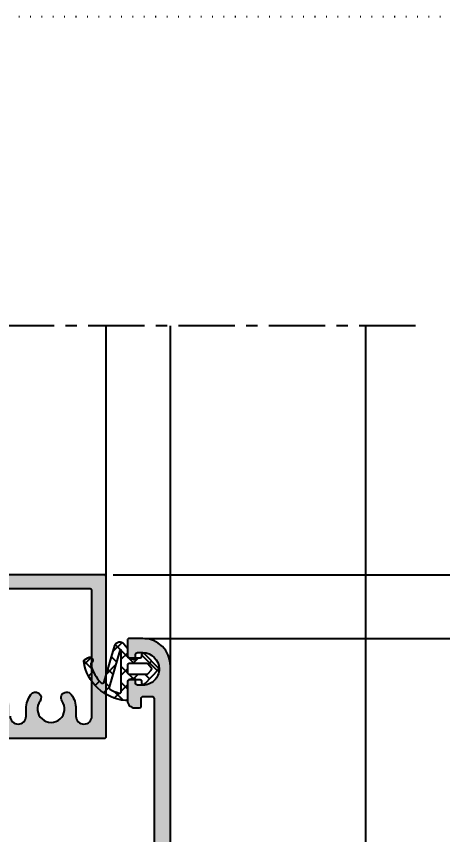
# Model space of a CAD drawing. Header units: millimetres. Extents: x -17234 to -8874, y -2869 to 1211.
# Drawn here: x -16297.1 to -16237.1, y -434.3 to -319.2 of the extents above; entities that cross this region are included whole.
import ezdxf

# ---------------------------------------------------------------- set-up
doc = ezdxf.new("R2010")
doc.units = ezdxf.units.MM
doc.linetypes.add('ACAD_ISO07W100', pattern=[3, 0, -3])
doc.linetypes.add('CENTER', pattern=[50.800000000000004, 31.75, -6.35, 6.35, -6.35])
doc.layers.get('Defpoints').update_dxf_attribs({"linetype": 'ACAD_ISO07W100', "true_color": 0x105689})
for name, color, linetype in [('Centerline', 6, 'CENTER'), ('Dim', 5, 'Continuous'), ('Gasket EPDM', 32, 'Continuous'), ('Gasket Silicone', 20, 'Continuous'), ('Profile', 1, 'Continuous'), ('Profile View', 9, 'Continuous')]:
    doc.layers.add(name, color=color, linetype=linetype)
doc.styles.add('TXT', font='techb___.ttf')
doc.dimstyles.new('ISO-25$0', dxfattribs={"dimtxt": 2.5, "dimasz": 2.5, "dimexe": 1.25, "dimexo": 0.625, "dimtad": 1, "dimtxsty": 'TXT', "dimcen": 2.5, "dimclrd": 5, "dimclre": 5, "dimclrt": 2, "dimadec": 0, "dimazin": 0, "dimtfac": 1, "dimtmove": 0, "dimatfit": 3, "dimfxl": 1, "dimarcsym": 0})

# ---------------------------------------------------------------- blocks, each defined once
blk = doc.blocks.new('*D88')
at = {"layer": 'Defpoints', "color": 0, "transparency": 16777216}
for p in [(-16280.23436901893, -406.7397105471941), (-16248.2118407589, -450.1740529159691), (-16214.94143535636, -450.1740529159691)]:
    blk.add_point(p, dxfattribs=at)
at = {"layer": 'Dim', "color": 5, "lineweight": -2, "transparency": 16777216}
for p, q in [((-16278.98436901893, -406.7397105471941), (-16212.44143535636, -406.7397105471942)), ((-16214.94143535636, -411.7397105471942), (-16214.94143535636, -445.1740529159691)), ((-16246.9618407589, -450.1740529159691), (-16212.44143535636, -450.1740529159691))]:
    blk.add_line(p, q, dxfattribs=at)
at = {"layer": 'Dim', "color": 5, "transparency": 16777216}
for points in [[(-16215.77476868969, -411.7397105471942), (-16214.10810202302, -411.7397105471942), (-16214.94143535636, -406.7397105471942)], [(-16215.77476868969, -445.1740529159691), (-16214.10810202302, -445.1740529159691), (-16214.94143535636, -450.1740529159691)]]:
    blk.add_solid(points, dxfattribs=at)
at = {"layer": 'Dim', "color": 2, "transparency": 16777216, "char_height": 5, "attachment_point": 5, "rotation": 90, "style": 'TXT'}
for s, insert in [('[1 23/32"]', (-16210.19362833881, -428.4568817315842)), ('43,43', (-16219.13003184759, -428.4568817315842))]:
    blk.add_mtext(s, dxfattribs=dict(at, insert=insert))
blk = doc.blocks.new('*D89')
at = {"layer": 'Defpoints', "color": 0, "transparency": 16777216}
for p in [(-16284.68684081697, -397.7898961308287), (-16248.2118407589, -450.1740529159691), (-16197.46410221637, -450.1740529159691)]:
    blk.add_point(p, dxfattribs=at)
at = {"layer": 'Dim', "color": 5, "lineweight": -2, "transparency": 16777216}
for p, q in [((-16283.43684081697, -397.7898961308287), (-16194.96410221637, -397.7898961308288)), ((-16197.46410221637, -402.7898961308288), (-16197.46410221637, -445.1740529159691)), ((-16246.9618407589, -450.1740529159691), (-16194.96410221637, -450.1740529159691))]:
    blk.add_line(p, q, dxfattribs=at)
at = {"layer": 'Dim', "color": 5, "transparency": 16777216}
for points in [[(-16198.2974355497, -402.7898961308288), (-16196.63076888303, -402.7898961308288), (-16197.46410221637, -397.7898961308288)], [(-16198.2974355497, -445.1740529159691), (-16196.63076888303, -445.1740529159691), (-16197.46410221637, -450.1740529159691)]]:
    blk.add_solid(points, dxfattribs=at)
at = {"layer": 'Dim', "color": 2, "transparency": 16777216, "char_height": 5, "attachment_point": 5, "rotation": 90, "style": 'TXT'}
for s, insert in [('[2 1/16"]', (-16192.71629519882, -423.9819745234016)), ('52,38', (-16201.66366361988, -423.9819745234016))]:
    blk.add_mtext(s, dxfattribs=dict(at, insert=insert))

msp = doc.modelspace()

# ---------------------------------------------------------------- hatches: boundary and pattern name
at = {"layer": 'Gasket EPDM', "ltscale": 0.5}
h = msp.add_hatch(dxfattribs=at)
h.set_pattern_fill('ANSI37', color=5, scale=0.5, style=0)
h.set_pattern_definition([(45, (1509.306216342567, 171.2847477478052), (-1.122532015133644, 1.122532015133644), []), (135, (1509.306216342567, 171.2847477478052), (-1.122532015133644, -1.122532015133644), [])])
edge = h.paths.add_edge_path(flags=16)
edge.add_line((-16278.7227153562, -410.2747105460944), (-16281.18686901909, -410.2747105460944))
edge.add_arc((-16281.18686901909, -410.5247105458393), 0.2499999997449436, 90, 180.000000000013)
edge.add_line((-16281.43686901883, -410.5247105458394), (-16281.43686901883, -411.5247105448194))
edge.add_arc((-16281.18686901909, -411.5247105448192), 0.2499999997453415, 180.0000000000391, 270)
edge.add_line((-16281.18686901909, -411.7747105445644), (-16278.72271535403, -411.7747105445644))
edge.add_arc((-16278.72271535403, -411.5247105448205), 0.2499999997438636, 270, 318.8712021721012)
edge.add_line((-16278.53440713192, -411.6891490237644), (-16278.09778658407, -411.1891490260221))
edge.add_arc((-16278.28609480628, -411.0247105471921), 0.2499999997451863, 318.8712022071215, 401.1287977928785)
edge.add_line((-16278.09778658407, -410.8602720683621), (-16278.53440713389, -410.3602720671255))
edge.add_arc((-16278.7227153562, -410.5247105458415), 0.2499999997468735, 41.12879775782872, 90)
edge = h.paths.add_edge_path()
edge.add_arc((-16281.18383152463, -409.0152583314308), 5.600608282480153, 194.8956059353226, 224.9218418272712)
edge.add_arc((-16284.97244047515, -412.7935451409954), 0.2499999997464954, 224.9218418254252, 343.6323479625674)
edge.add_line((-16284.732572169, -412.8639950918927), (-16283.22875061426, -407.7437767739474))
edge.add_arc((-16282.52751436533, -407.9497317002104), 0.7308554634655308, 39.890677734800306, 163.6323479627156, ccw=False)
edge.add_line((-16281.96675125329, -407.4810159647619), (-16281.49505164171, -408.0453489327613))
edge.add_arc((-16281.68686901857, -408.205680133115), 0.2499999997452442, -7.821654435247183e-11, 39.89067773462409, ccw=False)
edge.add_line((-16281.43686901883, -408.2056801331153), (-16281.43686901883, -409.2247105471642))
edge.add_arc((-16281.18686901908, -409.224710547164), 0.2499999997453415, 180.0000000000391, 270)
edge.add_line((-16281.18686901908, -409.4747105469092), (-16279.65377709088, -409.474710546911))
edge.add_arc((-16279.65377709088, -409.2247105471658), 0.249999999745171, 270, 359.9999999999609)
edge.add_line((-16279.40377709113, -409.224710547166), (-16279.40377709113, -409.0247105473675))
edge.add_arc((-16279.20377709133, -409.0247105473674), 0.1999999997951818, 41.12879779302801, 180.0000000000489, ccw=False)
edge.add_line((-16279.05313051356, -408.893159764303), (-16277.13974024819, -410.8931597622648))
edge.add_arc((-16277.29038682596, -411.0247105453293), 0.1999999997961966, -41.12879779305251, 41.12879779305251, ccw=False)
edge.add_line((-16277.13974024819, -411.1562613283938), (-16279.05313051356, -413.1562613263556))
edge.add_arc((-16279.20377709133, -413.0247105432913), 0.1999999997960844, 179.9999999999674, 318.87120220698426, ccw=False)
edge.add_line((-16279.40377709113, -413.0247105432912), (-16279.40377709113, -412.8247105434926))
edge.add_arc((-16279.65377709087, -412.8247105434928), 0.2499999997453415, 3.908265596563462e-11, 90)
edge.add_line((-16279.65377709087, -412.5747105437476), (-16281.18686901908, -412.5747105437476))
edge.add_arc((-16281.18686901908, -412.8247105434928), 0.249999999745171, 90, 179.9999999999609)
edge.add_line((-16281.43686901883, -412.8247105434926), (-16281.43686901883, -415.2255266709463))
edge.add_arc((-16281.68686901857, -415.2255266709452), 0.2499999997453415, 265.36909908326675, 359.9999999997525, ccw=False)
edge.add_arc((-16281.18383152431, -409.0152583318115), 6.480608281822608, 188.6699275161691, 265.369099081509, ccw=False)
edge.add_arc((-16287.34106982602, -409.9736907898696), 0.2499999997421753, 122.2031370796162, 184.2362363177987, ccw=False)
edge.add_line((-16287.47430047747, -409.7621497929326), (-16286.99411567897, -409.4597245682793))
edge.add_arc((-16286.75962973241, -409.832036722889), 0.4399999995498539, -54.059402766171786, 122.2031370802936, ccw=False)
edge.add_arc((-16286.35463687631, -410.3906786346076), 0.2499999997414334, 125.9405972330791, 194.8956059327802)
edge = h.paths.add_edge_path(flags=16)
edge.add_arc((-16282.41686901783, -408.4571248393239), 0.09999999989850039, 3.25688799712437e-11, 163.6323479626174)
edge.add_line((-16282.51281634029, -408.4289448589656), (-16284.03582150213, -413.6144796076949))
edge.add_arc((-16283.79595319599, -413.6849295585931), 0.2499999997441647, 163.6323479621449, 240.778214417742)
edge.add_arc((-16281.18383152416, -409.0152583317363), 5.600608282489655, 240.7782144142094, 255.0199742252881)
edge.add_arc((-16282.56686901773, -414.1840315214076), 0.249999999792461, 255.0199742389837, 360.0000000095623)
edge.add_line((-16282.31686901793, -414.1840315213659), (-16282.31686901793, -408.4571248393239))
at = {"layer": 'Gasket Silicone', "ltscale": 0.5}
h = msp.add_hatch(color=1, dxfattribs=at)
h.dxf.hatch_style = 1
edge = h.paths.add_edge_path()
edge.add_line((-16347.93684075257, -398.0398961305904), (-16347.93684075257, -399.6455585616646))
edge.add_arc((-16347.68684075282, -399.6455585616565), 0.2499999997507985, 180.000000001863, 240.0000000012287)
edge.add_line((-16347.81184075269, -399.8620649123896), (-16346.26185245387, -400.7569510739045))
edge.add_arc((-16346.38685245374, -400.9734574246099), 0.2499999997250983, 8.076881385932211e-10, 59.99999999876559, ccw=False)
edge.add_line((-16346.13685245401, -400.9734574246064), (-16346.13685245401, -405.3516177422453))
edge.add_arc((-16345.88685245427, -405.3516177422417), 0.2499999997435225, 180.0000000008207, 315.0000000023122)
edge.add_line((-16345.71007575915, -405.528394437349), (-16343.79040684666, -403.608725524814))
edge.add_arc((-16343.43685345648, -403.9622789151037), 0.4999999994901787, -1.172509200841887e-09, 134.9999999907789, ccw=False)
edge.add_line((-16342.93685345699, -403.9622789151139), (-16342.93685345704, -417.3124352934214))
edge.add_arc((-16343.43685345646, -417.3124352934086), 0.4999999994215614, 225.0000000058173, 359.9999999985344, ccw=False)
edge.add_line((-16343.79040684661, -417.665988683629), (-16345.71007575915, -415.7463197711632))
edge.add_arc((-16345.88685245426, -415.923096466282), 0.2499999997479029, 45.00000000013819, 180.0000000018369)
edge.add_line((-16346.13685245401, -415.92309646629), (-16346.13685245401, -418.4893651594335))
edge.add_arc((-16346.38685245375, -418.4893651594443), 0.2499999997398845, -59.99999999688703, 2.488320660631871e-09, ccw=False)
edge.add_line((-16346.26185245387, -418.7058715101585), (-16347.56184075295, -419.4564201045544))
edge.add_arc((-16347.68684075278, -419.2399137537969), 0.2499999997484615, 269.99999998707665, 299.99999998659007, ccw=False)
edge.add_line((-16347.68684075283, -419.489913753545), (-16351.03184074943, -419.489913753545))
edge.add_arc((-16351.03184074943, -419.7399137532832), 0.2499999997382929, 90, 180.0000000000521)
edge.add_line((-16351.28184074917, -419.7399137532835), (-16351.28184074917, -423.9359077205795))
edge.add_arc((-16351.02784074943, -423.9359077205664), 0.2539999997406994, 180.0000000029363, 270.0000000028722)
edge.add_line((-16351.02784074942, -424.1899077203078), (-16348.42367482217, -424.189907720354))
edge.add_arc((-16348.42367482217, -423.8899083206459), 0.2999993997080992, 269.9999999993052, 390.0000204976542)
edge.add_line((-16348.16386777456, -423.7399085278452), (-16349.24781515836, -421.8624581375926))
edge.add_arc((-16349.02784475137, -421.7354580590007), 0.2539999998315529, 179.9999999945505, 210.000020492782, ccw=False)
edge.add_line((-16349.2818447512, -421.7354580589766), (-16349.2818447512, -421.5439137514653))
edge.add_arc((-16349.02784475147, -421.5439137514665), 0.2539999997297855, 90.0000000004103, 179.9999999997179, ccw=False)
edge.add_line((-16349.02784475148, -421.2899137517368), (-16342.14206101841, -421.2899137516213))
edge.add_arc((-16342.14206101839, -421.4899133514585), 0.1999995998372128, -61.60102117101928, 90.00000000416878, ccw=False)
edge.add_arc((-16341.90425694317, -421.929741524022), 0.2999999997352185, 118.3989788440319, 160.9549163695339)
edge.add_line((-16342.18783557505, -421.8318479114333), (-16342.8084233766, -423.6295692848917))
edge.add_arc((-16342.99747579784, -423.5643068764954), 0.1999999998154687, 270.32851128243016, 340.95491636760073, ccw=False)
edge.add_arc((-16342.99518236902, -423.964300301271), 0.1999999997838293, 90.32851127779207, 248.901501919846)
edge.add_line((-16343.06717683935, -424.1508928953218), (-16340.53004499665, -425.1298141875334))
edge.add_arc((-16340.24206711514, -424.3834438113596), 0.7999999991678665, 248.901501908028, 417.193844523751)
edge.add_arc((-16338.72503128287, -422.0300202907029), 1.999999997970496, 162.9711358743226, 237.19384451843382, ccw=False)
edge.add_arc((-16341.5935033158, -421.1514600043734), 0.9999999987649094, 342.9711358755087, 360.000000001446)
edge.add_line((-16340.59350331703, -421.1514600043482), (-16340.59350331708, -421.0398961071201))
edge.add_arc((-16340.34350331734, -421.0398961071442), 0.2499999997398845, 89.99999999458049, 179.9999999944893, ccw=False)
edge.add_line((-16340.34350331732, -420.7898961074047), (-16317.68684078342, -420.7898961074047))
edge.add_arc((-16317.68684078343, -420.5398961076772), 0.2499999997274358, 270.0000000025013, 360.0000000025664)
edge.add_line((-16317.4368407837, -420.539896107666), (-16317.4368407837, -419.5398961086424))
edge.add_arc((-16317.68684078343, -419.5398961086312), 0.2499999997271516, 359.9999999974336, 449.9999999974987)
edge.add_line((-16317.68684078342, -419.2898961089037), (-16319.68684078139, -419.2898961089037))
edge.add_arc((-16319.68684078141, -419.0398961091751), 0.2499999997286295, 180.0000000029963, 270.00000000291817, ccw=False)
edge.add_line((-16319.93684078113, -419.0398961091882), (-16319.93684078113, -416.5398961117328))
edge.add_arc((-16319.68684078138, -416.5398961117228), 0.2499999997526174, 90.00000000250128, 180.0000000022928, ccw=False)
edge.add_line((-16319.68684078139, -416.2898961119711), (-16300.18684080127, -416.2898961119711))
edge.add_arc((-16300.18684080129, -416.539896111721), 0.249999999749889, -2.709725777094718e-09, 89.99999999749872, ccw=False)
edge.add_line((-16299.93684080154, -416.5398961117328), (-16299.93684080154, -419.0398961091882))
edge.add_arc((-16300.18684080126, -419.0398961091769), 0.2499999997271516, 269.9999999974987, 359.99999999742056, ccw=False)
edge.add_line((-16300.18684080127, -419.2898961089037), (-16302.18684079925, -419.2898961089037))
edge.add_arc((-16302.18684079925, -419.5398961086421), 0.2499999997383497, 90, 180.0000000000651)
edge.add_line((-16302.43684079899, -419.5398961086424), (-16302.43684079899, -420.539896107666))
edge.add_arc((-16302.18684079925, -420.5398961076663), 0.2499999997380655, 179.9999999999349, 270)
edge.add_line((-16302.18684079925, -420.7898961074047), (-16284.68684081709, -420.7898961074047))
edge.add_arc((-16284.68684081708, -420.5398961076536), 0.2499999997510827, 269.9999999970818, 359.999999997147)
edge.add_line((-16284.43684081732, -420.539896107666), (-16284.43684081726, -398.0398961305904))
edge.add_arc((-16284.68684081699, -398.0398961305677), 0.2499999997380655, 359.999999994789, 449.9999999949974)
edge.add_line((-16284.68684081697, -397.7898961308287), (-16347.68684075283, -397.7898961308287))
edge.add_arc((-16347.68684075282, -398.0398961305786), 0.249999999749889, 90.00000000250131, 180.0000000027097)
edge = h.paths.add_edge_path(flags=16)
edge.add_arc((-16322.18684077886, -418.5398961096997), 0.249999999749889, 270.0000000025013, 360.0000000027097)
edge.add_line((-16321.93684077911, -418.5398961096878), (-16321.93684077911, -416.5504961117044))
edge.add_arc((-16319.67624078143, -416.5504961117156), 2.260599997676763, 89.99999999972329, 179.9999999997162, ccw=False)
edge.add_line((-16319.67624078142, -414.2898961140391), (-16300.19744080125, -414.289896114016))
edge.add_arc((-16300.19744080125, -416.550496111704), 2.260599997688018, -8.58335624798201e-12, 90, ccw=False)
edge.add_line((-16297.93684080356, -416.5504961117044), (-16297.93684080358, -417.6647405235259))
edge.add_arc((-16296.81168521768, -417.6647405235259), 1.125155585901666, 180, 360)
edge.add_line((-16295.68652963178, -417.6647405235259), (-16295.68652963176, -416.6084768986972))
edge.add_arc((-16292.18684080942, -416.6551436120614), 3.499999947902704, 144.5690567607442, 179.2360328600903, ccw=False)
edge.add_arc((-16294.3868408072, -415.0898961131997), 0.7999999992103131, -35.430943238116924, 144.5690567570637, ccw=False)
edge.add_arc((-16292.18684080945, -416.6551436121898), 1.899999949534648, 144.5690567582139, 395.4309432391945)
edge.add_arc((-16289.98684081169, -415.0898961132062), 0.7999999992005006, 35.4309432400168, 215.4309432441958, ccw=False)
edge.add_arc((-16292.18684080943, -416.6551436121803), 3.499999947916837, 4.001776687800884e-11, 35.43094324055431, ccw=False)
edge.add_line((-16288.68684086151, -416.6551436121778), (-16288.68684086151, -417.6648960863581))
edge.add_arc((-16287.56184083841, -417.6648960863581), 1.125000023104803, 180, 360)
edge.add_line((-16286.4368408153, -417.6648960863581), (-16286.4368408153, -400.0398961285686))
edge.add_arc((-16286.68684081507, -400.0398961285471), 0.2499999997635314, 359.9999999950626, 449.9999999949974)
edge.add_line((-16286.68684081504, -399.7898961287838), (-16333.18684076763, -399.78989612883))
edge.add_arc((-16333.18684076763, -400.0398961285683), 0.2499999997383497, 90, 180.0000000000651)
edge.add_line((-16333.43684076736, -400.0398961285686), (-16333.43684076736, -401.9898961265945))
edge.add_arc((-16334.23684076654, -401.9898961265945), 0.7999999991789082, -180, 0, ccw=False)
edge.add_line((-16335.03684076572, -401.9898961265945), (-16335.03684076572, -400.0398961285686))
edge.add_arc((-16335.28684076547, -400.0398961285811), 0.2499999997507985, 2.853033885429051e-09, 90.00000000291817)
edge.add_line((-16335.28684076549, -399.78989612883), (-16343.18685345671, -399.7898961287838))
edge.add_arc((-16343.1868534567, -400.039896128558), 0.2499999997741611, 90.00000000250131, 180.0000000024362)
edge.add_line((-16343.43685345647, -400.0398961285686), (-16343.43685345647, -401.2236661303687))
edge.add_arc((-16343.18685345673, -401.2236661303646), 0.2499999997417035, 180.000000000938, 264.7840914365378)
edge.add_arc((-16343.43685345648, -403.9622789151035), 2.499999997460195, -2.397086973360274e-10, 84.78409142885232, ccw=False)
edge.add_line((-16340.93685345902, -403.9622789151139), (-16340.93685345902, -418.5398961096878))
edge.add_arc((-16340.68685345927, -418.5398961096997), 0.2499999997489795, 179.9999999972903, 269.9999999974987)
edge.add_line((-16340.68685345928, -418.7898961094496), (-16337.68685341383, -418.7898961094265))
edge.add_arc((-16337.68685341384, -418.5398961096766), 0.249999999749889, 270.0000000025013, 360.0000000027097)
edge.add_line((-16337.4368534141, -418.5398961096648), (-16337.43685341407, -416.6551436121777))
edge.add_arc((-16333.9368534662, -416.6551436122342), 3.499999947876859, 144.5690567578983, 179.999999999076, ccw=False)
edge.add_arc((-16336.13685346389, -415.0898961132426), 0.7999999991847205, -35.430943239816486, 144.5690567560443, ccw=False)
edge.add_arc((-16333.93685346619, -416.6572229601819), 1.901206146765324, 144.5179969033672, 395.4820030940427)
edge.add_arc((-16331.73685346843, -415.089896113241), 0.799999999235219, 35.430943239268515, 215.430943243421, ccw=False)
edge.add_arc((-16333.93685346612, -416.6551436121648), 3.49999994789153, -2.112869879056234e-10, 35.43094324007478, ccw=False)
edge.add_line((-16330.43685351823, -416.6551436121777), (-16330.43685351821, -418.5398961096878))
edge.add_arc((-16330.18685351847, -418.5398961097124), 0.2499999997380655, 179.9999999943721, 269.9999999941637)
edge.add_line((-16330.18685351849, -418.7898961094496), (-16322.18684077885, -418.7898961094496))
h = msp.add_hatch(color=1, dxfattribs=at)
h.dxf.hatch_style = 1
edge = h.paths.add_edge_path()
edge.add_arc((-16336.58950334196, -439.2539945375211), 0.2539999999971769, 179.9999999985639, 253.8556612165362)
edge.add_line((-16336.66013009341, -439.497977860676), (-16336.02813009351, -439.680925229089))
edge.add_arc((-16335.95750334206, -439.4369419059171), 0.2540000000133023, 253.855661218, 270.0000000004103)
edge.add_arc((-16335.95750334206, -439.4369419059266), 0.2540000000037708, 270.0000000008206, 359.9999999991024)
edge.add_line((-16335.70350334205, -439.4369419059306), (-16335.70350334206, -438.9898961308064))
edge.add_arc((-16335.45350352886, -438.9898959440304), 0.249999813197134, 89.99995717454851, 180.0000428059232, ccw=False)
edge.add_line((-16335.453503342, -438.7398961308339), (-16334.18850334216, -438.7398961308367))
edge.add_arc((-16334.18850334217, -441.0248961308284), 2.284999999991669, 6.838263288955204e-11, 89.99999999954389, ccw=False)
edge.add_arc((-16334.18850334216, -441.0248961308372), 2.284999999974389, -90, 2.89276158582652e-10, ccw=False)
edge.add_line((-16334.18850334216, -443.3098961308118), (-16335.453503342, -443.3098961308118))
edge.add_arc((-16335.45350352886, -443.0598963176177), 0.2499998131941213, 179.999957194155, 270.0000428254515, ccw=False)
edge.add_line((-16335.70350334205, -443.0598961308421), (-16335.70350334205, -442.6128503557265))
edge.add_arc((-16335.95750334206, -442.6128503557306), 0.2540000000008149, 9.360347383779449e-10, 90)
edge.add_arc((-16335.95750334207, -442.6128503557327), 0.2540000000030886, 89.99999999630717, 106.1443387800916)
edge.add_line((-16336.02813009351, -442.3688670325681), (-16336.66013009341, -442.5518144010013))
edge.add_arc((-16336.58950334196, -442.7957977241562), 0.2539999999973729, 106.1443387834673, 180.0000000001667)
edge.add_line((-16336.84350334196, -442.7957977241569), (-16336.84350334196, -445.4398882792024))
edge.add_arc((-16336.59350334196, -445.4398882792005), 0.25, 180.0000000004299, 270.0000000008338)
edge.add_line((-16336.59350334196, -445.6898882792009), (-16333.0535174463, -445.6898882792039))
edge.add_arc((-16333.0535174463, -445.939888279207), 0.2500000000030695, 3.907985046680551e-10, 90, ccw=False)
edge.add_line((-16332.80351744629, -445.9398882792053), (-16332.80351744629, -449.3440529159706))
edge.add_arc((-16332.5535174463, -449.3440529159723), 0.249999999996362, 179.9999999996222, 270)
edge.add_line((-16332.5535174463, -449.5940529159691), (-16331.45351744629, -449.5940529159691))
edge.add_arc((-16331.45351744629, -449.3440529159686), 0.2500000000005116, 269.9999999991662, 359.9999999995441)
edge.add_line((-16331.20351744629, -449.3440529159706), (-16331.20351744629, -445.9398882792053))
edge.add_arc((-16330.95351744629, -445.9398882792055), 0.249999999998181, 90.00000000041689, 179.9999999999479, ccw=False)
edge.add_line((-16330.95351744629, -445.6898882792067), (-16323.45351744629, -445.6898882792096))
edge.add_arc((-16323.45351744629, -445.439888279204), 0.2500000000056275, 270.0000000004169, 359.9999999996743)
edge.add_line((-16323.20351744629, -445.4398882792054), (-16323.20351744629, -443.6698883453077))
edge.add_arc((-16323.45351744629, -443.6698883453058), 0.25, 359.9999999995571, 449.9999999983324)
edge.add_line((-16323.45351744629, -443.4198883453063), (-16324.72375892627, -443.4198883452803))
edge.add_arc((-16324.7237589263, -443.1658888532475), 0.2539994920328468, 209.8118352496877, 270.000000007796, ccw=False)
edge.add_arc((-16325.63827311684, -443.689886963305), 0.7999977679398707, 29.81183524150187, 89.99998640935932)
edge.add_arc((-16325.63827311686, -443.6898869633605), 0.7999977679956712, 89.99998640805657, 125.430966779313)
edge.add_arc((-16327.20351744629, -441.4898922052938), 1.899996073910744, 269.99999999983544, 305.4309470492295, ccw=False)
edge.add_arc((-16327.20351744629, -441.4898922052926), 1.89999607391178, 90, 270, ccw=False)
edge.add_arc((-16327.20351744626, -441.4898922054159), 1.899996074035016, 54.56905295168241, 90.00000000104222, ccw=False)
edge.add_arc((-16325.63827292694, -439.2898975048242), 0.7999978311199798, 234.5690197511067, 269.9999999934862)
edge.add_arc((-16325.63827311684, -439.2898974470708), 0.7999977679474679, 270.0000135905104, 328.4118738940026)
edge.add_arc((-16324.74384773695, -439.839896131173), 0.2499999999999711, 89.99999999958311, 148.4118738938407, ccw=False)
edge.add_line((-16324.74384773695, -439.589896131173), (-16302.37146030251, -439.589896131173))
edge.add_arc((-16302.37146030251, -439.8398961311734), 0.2500000000003411, -2.3447910280083306e-10, 90, ccw=False)
edge.add_line((-16302.12146030251, -439.8398961311744), (-16302.12146030251, -447.7440529157631))
edge.add_arc((-16302.37146030251, -447.7440529157641), 0.25, -90, 2.3447910280083306e-10, ccw=False)
edge.add_line((-16302.37146030251, -447.9940529157645), (-16306.62146030251, -447.9940529157645))
edge.add_arc((-16306.62146030251, -448.2440529157669), 0.2500000000023874, 89.99999999958312, 179.9999999991141)
edge.add_line((-16306.87146030251, -448.244052915763), (-16306.87146030251, -449.3440529157627))
edge.add_arc((-16306.62146030251, -449.3440529157637), 0.25, 179.9999999997655, 270)
edge.add_line((-16306.62146030251, -449.5940529157641), (-16300.77146030252, -449.5940529157612))
edge.add_arc((-16300.77146030251, -449.3440529157606), 0.2500000000005684, 269.9999999991662, 359.999999999531)
edge.add_line((-16300.52146030251, -449.3440529157627), (-16300.5214603025, -439.8398961311744))
edge.add_arc((-16300.2714603025, -439.8398961311734), 0.25, 90, 180.0000000002345, ccw=False)
edge.add_line((-16300.2714603025, -439.589896131173), (-16290.6070975298, -439.589896131173))
edge.add_arc((-16290.6070975298, -440.5898961311721), 0.9999999999990905, 46.238270961202716, 89.9999999998958, ccw=False)
edge.add_arc((-16289.36210942362, -439.289897446524), 0.7999977679459264, 226.2382709612492, 269.9999864094896)
edge.add_arc((-16289.36210961351, -439.2898975042767), 0.7999978311187874, 270.0000000061229, 305.4309802484993)
edge.add_arc((-16287.7968650942, -441.4898922048655), 1.899996074033135, 89.99999999906748, 125.43094704848849, ccw=False)
edge.add_arc((-16287.79686509417, -441.4898922047469), 1.899996073914679, -90, 90, ccw=False)
edge.add_arc((-16287.79686509417, -441.4898922047474), 1.89999607391411, 234.56905295050728, 269.9999999998903, ccw=False)
edge.add_arc((-16289.3621094236, -443.6898869628145), 0.7999977679955855, 54.56903322100786, 90.000013592204)
edge.add_arc((-16289.36210942362, -443.6898869627594), 0.7999977679402488, 90.00001359051042, 150.1881647582391)
edge.add_arc((-16290.27662361416, -443.1658888527001), 0.2539994920344473, 269.9999999926143, 330.18816475077216, ccw=False)
edge.add_line((-16290.27662361419, -443.4198883447346), (-16291.54686509417, -443.4198883447605))
edge.add_arc((-16291.54686509417, -443.6698883447619), 0.2500000000014211, 89.99999999958312, 179.9999999993356)
edge.add_line((-16291.79686509417, -443.669888344759), (-16291.79686509417, -445.4398882786596))
edge.add_arc((-16291.54686509417, -445.4398882786597), 0.250000000001819, 179.9999999999739, 270.0000000004169)
edge.add_line((-16291.54686509417, -445.6898882786609), (-16283.84686901904, -445.6898882786581))
edge.add_arc((-16283.84686901904, -445.9398882786612), 0.2500000000030695, 3.907985046680551e-10, 90, ccw=False)
edge.add_line((-16283.59686901903, -445.9398882786595), (-16283.59686901905, -448.7940529154149))
edge.add_arc((-16282.79686901904, -448.7940529154141), 0.8000000000029104, 180.000000000057, 359.9999999997313)
edge.add_line((-16281.99686901904, -448.7940529154178), (-16281.99686901904, -446.6690529156038))
edge.add_arc((-16281.74686901904, -446.6690529156058), 0.25, 89.99999999916622, 179.999999999531, ccw=False)
edge.add_line((-16281.74686901904, -446.4190529156053), (-16281.14686901906, -446.4190529156053))
edge.add_arc((-16281.14686883227, -446.1690531023975), 0.2499998132078206, 269.9999571920576, 360.0000428093234)
edge.add_line((-16280.89686901907, -446.1690529156068), (-16280.89686901906, -445.6690529156098))
edge.add_arc((-16281.14686883229, -445.6690527288345), 0.2499998132262378, 359.9999571942201, 450.0000428046074)
edge.add_line((-16281.14686901906, -445.4190529156085), (-16281.74686901904, -445.4190529156113))
edge.add_arc((-16281.74686920582, -445.1690531023952), 0.2499998132161765, 179.9999571906115, 270.0000428087762, ccw=False)
edge.add_line((-16281.99686901904, -445.1690529156041), (-16281.99686901907, -444.3690529156129))
edge.add_arc((-16281.74686920583, -444.3690527288609), 0.2499998132371517, 89.99995718955631, 180.0000428004516, ccw=False)
edge.add_line((-16281.74686901904, -444.1190529156232), (-16281.14686901906, -444.1190529156232))
edge.add_arc((-16281.14686901906, -443.8690529156237), 0.2499999999994316, 270.0000000008338, 360.0000000004429)
edge.add_line((-16280.89686901906, -443.8690529156218), (-16280.89686901906, -443.3690529156364))
edge.add_arc((-16281.14686901906, -443.3690529156366), 0.249999999998181, 5.211020790147741e-11, 89.99999999958312)
edge.add_line((-16281.14686901906, -443.1190529156378), (-16282.04923733481, -443.1190529156378))
edge.add_arc((-16282.04923733481, -442.1190529156379), 0.9999999999999432, 180.0000000000098, 270, ccw=False)
edge.add_line((-16283.04923733481, -442.1190529156381), (-16283.04923733481, -441.4648961308354))
edge.add_arc((-16282.04923733481, -441.4648961308355), 1, 90, 179.9999999999902, ccw=False)
edge.add_line((-16282.04923733481, -440.4648961308356), (-16277.99686901906, -440.4648961308356))
edge.add_arc((-16277.99686901906, -441.4648961308344), 0.9999999999988063, 1.0749090506578796e-10, 89.9999999998958, ccw=False)
edge.add_line((-16276.99686901906, -441.4648961308325), (-16276.99686901906, -442.8690529156393))
edge.add_arc((-16277.24686901906, -442.8690529156412), 0.25, -89.99999999916622, 4.4292391976341605e-10, ccw=False)
edge.add_line((-16277.24686901906, -443.1190529156407), (-16277.54686901908, -443.1190529156378))
edge.add_arc((-16277.54686901908, -443.3690529156414), 0.2500000000035243, 89.99999999916623, 179.9999999988536)
edge.add_line((-16277.79686901908, -443.3690529156364), (-16277.79686901908, -443.8690529156391))
edge.add_arc((-16277.54686901908, -443.869052915638), 0.25, 180.0000000002605, 270)
edge.add_line((-16277.54686901908, -444.1190529156376), (-16276.94686901904, -444.1190529156405))
edge.add_arc((-16276.94686883226, -444.3690527288523), 0.2499998132119133, -4.280309622117784e-05, 90.00004280710868, ccw=False)
edge.add_line((-16276.69686901905, -444.3690529156159), (-16276.69686901904, -445.1690529156099))
edge.add_arc((-16276.94686883226, -445.1690531023957), 0.2499998132153239, -90.00004280961002, 4.280817688595562e-05, ccw=False)
edge.add_line((-16276.94686901905, -445.4190529156113), (-16277.54686901908, -445.4190529156085))
edge.add_arc((-16277.54686920583, -445.6690527288631), 0.2499998132546595, 89.99995720122895, 180.0000427979112)
edge.add_line((-16277.79686901908, -445.669052915604), (-16277.79686901908, -446.1690529156039))
edge.add_arc((-16277.54686920584, -446.1690531023653), 0.2499998132335138, 179.9999571974119, 270.0000428021061)
edge.add_line((-16277.54686901908, -446.4190529155995), (-16275.64686901906, -446.4190529156053))
edge.add_arc((-16275.64686883227, -446.1690531023908), 0.2499998132145281, 269.9999571912238, 360.0000428077861)
edge.add_line((-16275.39686901906, -446.1690529156068), (-16275.39686901906, -410.6247105471928))
edge.add_arc((-16279.28186901905, -410.6247105471929), 3.884999999994761, 1.676647615867713e-12, 89.99999999957078)
edge.add_line((-16279.28186901903, -406.7397105471985), (-16281.18686901883, -406.7397105471898))
edge.add_arc((-16281.18686901883, -406.9897105471901), 0.2500000000003411, 90, 180.0000000002605)
edge.add_line((-16281.43686901883, -406.9897105471912), (-16281.43686901883, -409.2538089538789))
edge.add_arc((-16281.18286901883, -409.2538089538813), 0.2539999999971769, 179.9999999994615, 253.8556612173886)
edge.add_line((-16281.25349577028, -409.4977922770373), (-16280.62149577038, -409.6807396454504))
edge.add_arc((-16280.55086901893, -409.4367563223045), 0.2539999999872831, 253.8556612171553, 269.9999999995897)
edge.add_arc((-16280.55086901893, -409.4367563222914), 0.2540000000002465, 270.0000000008206, 359.9999999992307)
edge.add_line((-16280.29686901893, -409.4367563222948), (-16280.29686901893, -408.9897105471705))
edge.add_arc((-16280.04686920573, -408.9897103603933), 0.249999813198953, 89.99995717413162, 180.0000428062228, ccw=False)
edge.add_line((-16280.04686901887, -408.7397105471951), (-16279.28186901904, -408.7397105471981))
edge.add_arc((-16279.28186901905, -411.0247105471879), 2.28499999998985, 2.2794210963184014e-11, 89.99999999963512, ccw=False)
edge.add_arc((-16279.28186901904, -411.0247105471984), 2.284999999974389, -90, 2.864908310584724e-10, ccw=False)
edge.add_line((-16279.28186901904, -413.309710547173), (-16280.04686901887, -413.3097105471759))
edge.add_arc((-16280.04686920573, -413.0597107339776), 0.2499998131984414, 179.9999571944676, 270.0000428258684, ccw=False)
edge.add_line((-16280.29686901893, -413.0597105472033), (-16280.29686901893, -412.6126647720877))
edge.add_arc((-16280.55086901893, -412.6126647720931), 0.2539999999989959, 1.205305005591191e-09, 89.99999999958969)
edge.add_arc((-16280.55086901895, -412.6126647720968), 0.2540000000030318, 89.99999999630717, 106.1443387801023)
edge.add_line((-16280.62149577039, -412.3686814489323), (-16281.25349577029, -412.5516288173654))
edge.add_arc((-16281.18286901884, -412.7956121405131), 0.2539999999904931, 106.1443387839166, 180.0000000011155)
edge.add_line((-16281.43686901883, -412.795612140518), (-16281.43686901883, -415.5097105471725))
edge.add_arc((-16280.43686901883, -415.5097105471729), 1.000000000001819, 179.9999999999772, 270.0000000001042)
edge.add_line((-16280.43686901883, -416.5097105471751), (-16279.74686901906, -416.5097105471751))
edge.add_arc((-16279.74686901906, -416.2597105471752), 0.2499999999998295, 270, 359.9999999996743)
edge.add_line((-16279.49686901906, -416.2597105471767), (-16279.49686901905, -415.159710547174))
edge.add_arc((-16279.24686901905, -415.1597105471732), 0.25, 90, 180.0000000001824, ccw=False)
edge.add_line((-16279.24686901905, -414.9097105471727), (-16277.94686901906, -414.9097105471697))
edge.add_arc((-16277.94686901906, -415.1597105471691), 0.2499999999994316, -4.4292391976341605e-10, 89.99999999916622, ccw=False)
edge.add_line((-16277.69686901906, -415.1597105471711), (-16277.69686901906, -437.0398961308343))
edge.add_arc((-16277.94686901906, -437.0398961308341), 0.249999999998181, 270.0000000004169, 359.9999999999479, ccw=False)
edge.add_line((-16277.94686901906, -437.2898961308328), (-16279.24686901906, -437.2898961308356))
edge.add_arc((-16279.24686901906, -437.0398961308353), 0.2500000000003411, 179.9999999997655, 270, ccw=False)
edge.add_line((-16279.49686901906, -437.0398961308343), (-16279.49686901906, -435.9398961308316))
edge.add_arc((-16279.74686901906, -435.9398961308328), 0.25, 2.605510395054913e-10, 90)
edge.add_line((-16279.74686901906, -435.6898961308331), (-16280.54686901906, -435.689896130836))
edge.add_arc((-16280.54686901906, -435.9398961308356), 0.2499999999996021, 90, 179.9999999997525)
edge.add_line((-16280.79686901906, -435.9398961308345), (-16280.79686901905, -437.0398961308343))
edge.add_arc((-16281.04686901905, -437.0398961308331), 0.25, 270, 359.99999999973943, ccw=False)
edge.add_line((-16281.04686901905, -437.2898961308328), (-16336.59350334196, -437.2898961308298))
edge.add_arc((-16336.59350334196, -437.5398961308268), 0.2499999999969873, 90, 179.9999999997004)
edge.add_line((-16336.84350334195, -437.5398961308255), (-16336.84350334196, -439.2539945375148))

# ---------------------------------------------------------------- linework, layer by layer
at = {"layer": 'Centerline', "ltscale": 0.25}
msp.add_lwpolyline([(-16240.93684075889, -362.7941639210554), (-16403.86184075889, -362.7941639210568)], dxfattribs=at)
at = {"layer": 'Defpoints', "color": 1, "ltscale": 0.5}
msp.add_lwpolyline([(-16474.33055710147, -319.2394429800399), (-16094.33055710147, -319.2394429800399), (-16094.33055710147, -829.2394429800397), (-16474.33055710147, -829.2394429800397), (-16474.33055710147, -319.2394429800399)], dxfattribs=at)
at = {"layer": 'Gasket EPDM', "ltscale": 0.5}
for points in [[(-16286.59623582512, -410.4549433045682, 0.1317689591531853), (-16285.1494581499, -412.9700805275326, 0.5698725102015788), (-16284.732572169, -412.8639950918927), (-16283.22875061426, -407.7437767739474, -0.5993275320562961), (-16281.96675125329, -407.4810159647619), (-16281.49505164171, -408.0453489327613, -0.1758351829028936), (-16281.43686901883, -408.2056801331153), (-16281.43686901883, -409.2247105471642, 0.414213562373095), (-16281.18686901908, -409.4747105469092), (-16279.65377709088, -409.474710546911, 0.414213562373095), (-16279.40377709113, -409.224710547166), (-16279.40377709113, -409.0247105473675, -0.692892564032454), (-16279.05313051356, -408.893159764303), (-16277.13974024819, -410.8931597622648, -0.3751663112685852), (-16277.13974024819, -411.1562613283938), (-16279.05313051356, -413.1562613263556, -0.692892564032454), (-16279.40377709113, -413.0247105432912), (-16279.40377709113, -412.8247105434926, 0.414213562373095), (-16279.65377709087, -412.5747105437476), (-16281.18686901908, -412.5747105437476, 0.414213562373095), (-16281.43686901883, -412.8247105434926), (-16281.43686901883, -415.2255266709463, -0.4380895844663928), (-16281.70705314309, -415.4747105407894, -0.3477436206182553), (-16287.59038681546, -409.9921580216138, -0.2774800803513524), (-16287.47430047747, -409.7621497929326), (-16286.99411567897, -409.4597245682793, -0.967905058309358), (-16286.50137341837, -410.1882721448547, 0.3102930275437402)], [(-16282.31686901793, -408.4571248393239, 0.8664742555086031), (-16282.51281634029, -408.4289448589656), (-16284.03582150213, -413.6144796076949, 0.349929872337518), (-16283.91800107966, -413.9031136871765, 0.06222151118793785), (-16282.63148959066, -414.4255355202352, 0.4930370814750037), (-16282.31686901793, -414.1840315213659)], [(-16278.7227153562, -410.2747105460944), (-16281.18686901909, -410.2747105460944, 0.4142135623736278), (-16281.43686901883, -410.5247105458394), (-16281.43686901883, -411.5247105448194, 0.414213562373095), (-16281.18686901909, -411.7747105445644), (-16278.72271535403, -411.7747105445644, 0.2165328757656933), (-16278.53440713192, -411.6891490237644), (-16278.09778658407, -411.1891490260221, 0.3751663112674625), (-16278.09778658407, -410.8602720683621), (-16278.53440713389, -410.3602720671255, 0.216532876085905)]]:
    msp.add_lwpolyline(points, format="xyb", close=True, dxfattribs=at)
at = {"layer": 'Profile', "color": 9, "ltscale": 0.5}
for points in [[(-16302.18684079925, -420.7898961074047), (-16284.68684081709, -420.7898961074047, 0.414213562373095), (-16284.43684081732, -420.539896107666), (-16284.43684081726, -398.0398961305904, 0.414213562373095), (-16284.68684081697, -397.7898961308287), (-16347.68684075283, -397.7898961308287, 0.414213562373095)], [(-16297.93684080358, -417.6647405235259, 0.9999999999999999), (-16295.68652963178, -417.6647405235259), (-16295.68652963176, -416.6084768986972, -0.1524275383887037), (-16295.0386926701, -414.6261190680904, -0.9999999999585086), (-16293.73498894426, -415.5536731582549, 1.938748841847274), (-16290.63869267458, -415.5536731583241, -1.000000000037028), (-16289.33498894878, -414.6261190681366, -0.1558401700650351), (-16288.68684086151, -416.6551436121778), (-16288.68684086151, -417.6648960863581, 0.9999999999999999), (-16286.4368408153, -417.6648960863581), (-16286.4368408153, -400.0398961285686, 0.414213562373095), (-16286.68684081504, -399.7898961287838), (-16333.18684076763, -399.78989612883, 0.414213562373095)], [(-16275.39686901906, -446.1690529156068), (-16275.39686901906, -410.6247105471928, 0.4142135623709182), (-16279.28186901903, -406.7397105471985), (-16281.18686901883, -406.7397105471898, 0.4142135623740274), (-16281.43686901883, -406.9897105471912), (-16281.43686901883, -409.2538089538789, 0.3338951619225246), (-16281.25349577028, -409.4977922770373), (-16280.62149577038, -409.6807396454504, 0.07055971620238274), (-16280.55086901893, -409.6907563222916, 0.4142135623656227), (-16280.29686901893, -409.4367563222948), (-16280.29686901893, -408.9897105471705, -0.4142140001210183), (-16280.04686901887, -408.7397105471951), (-16279.28186901904, -408.7397105471981, -0.4142135623709966), (-16276.99686901906, -411.024710547187, -0.4142135623745378), (-16279.28186901904, -413.309710547173), (-16280.04686901887, -413.3097105471759, -0.4142140001172889), (-16280.29686901893, -413.0597105472033), (-16280.29686901893, -412.6126647720877, 0.4142135623644428), (-16280.55086901893, -412.3586647720937, 0.07055971620834849), (-16280.62149577039, -412.3686814489323), (-16281.25349577029, -412.5516288173654, 0.3338951619184094), (-16281.43686901883, -412.795612140518), (-16281.43686901883, -415.5097105471725, 0.4142135623736278), (-16280.43686901883, -416.5097105471751), (-16279.74686901906, -416.5097105471751, 0.4142135623716299), (-16279.49686901906, -416.2597105471767), (-16279.49686901905, -415.159710547174, -0.4142135623733614), (-16279.24686901905, -414.9097105471727), (-16277.94686901906, -414.9097105471697, -0.4142135623717631), (-16277.69686901906, -415.1597105471711), (-16277.69686901906, -437.0398961308343, -0.4142135623700316)]]:
    msp.add_lwpolyline(points, format="xyb", dxfattribs=at)
at = {"layer": 'Profile View', "ltscale": 0.5}
for points in [[(-16284.43684081726, -398.094181569694), (-16284.43684081726, -362.7941639210558)], [(-16275.39686901906, -410.6789959862965), (-16275.39686901906, -362.7941639210558)], [(-16247.9618407589, -362.7941639210555), (-16247.9618407589, -562.5740529159632)]]:
    msp.add_lwpolyline(points, dxfattribs=at)

# ---------------------------------------------------------------- dimensions: what is measured, and where the dimension line sits
at = {"layer": 'Dim'}
for base, p1, angle, picture, middle in [((-16197.46410221637, -450.1740529159691), (-16284.68684081697, -397.7898961308287), 90.00000000000001, '*D89', (-16197.46410221637, -423.9819745234016)), ((-16214.94143535636, -450.1740529159691), (-16280.23436901893, -406.7397105471941), 89.99999999973669, '*D88', (-16214.94143535636, -428.4568817315842))]:
    dim = msp.add_linear_dim(base=base, p1=p1, p2=(-16248.2118407589, -450.1740529159691), angle=angle, dimstyle='ISO-25$0', override={"dimscale": 2, "dimpost": '\\X'}, dxfattribs=at)
    dim.commit()
    dim.dimension.update_dxf_attribs({"geometry": picture, "text_midpoint": middle})

doc.saveas('drawing.dxf')
